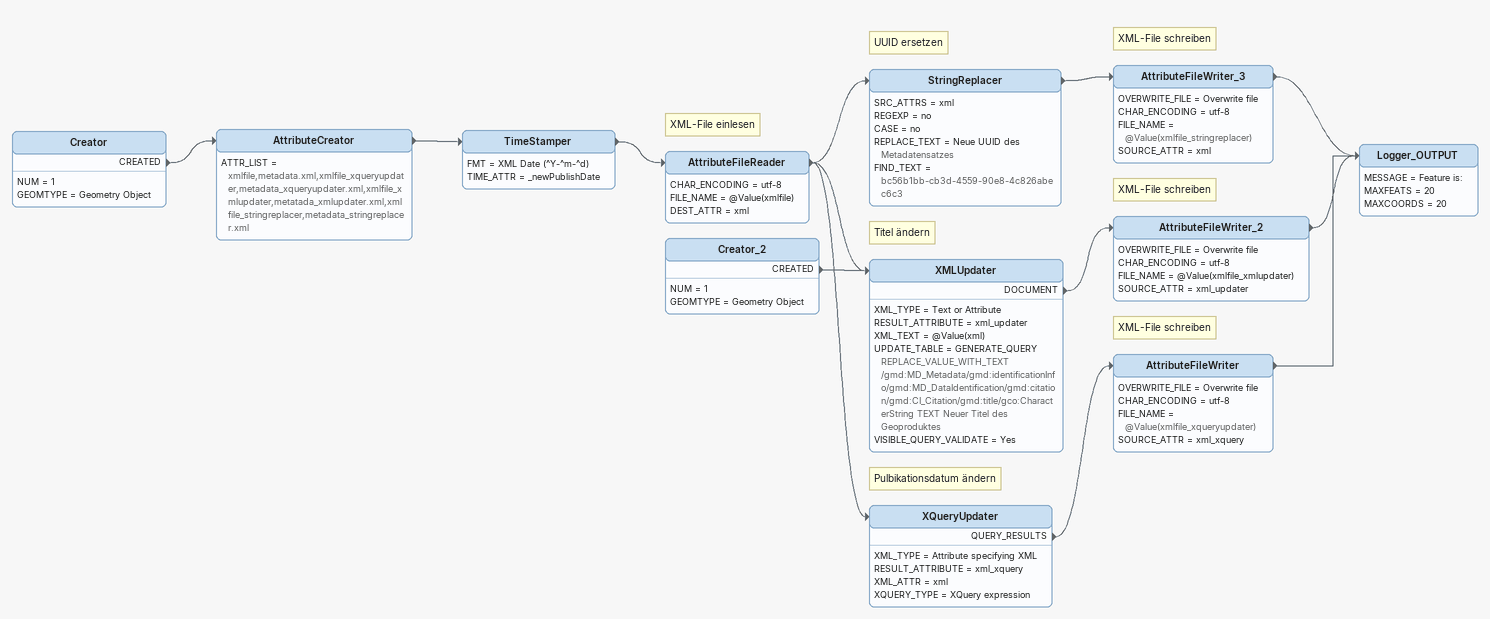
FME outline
Creator
    NUM = 1
    GEOMTYPE = Geometry Object
    CREATED -> AttributeCreator
AttributeCreator
    ATTR_LIST = xmlfile,metadata.xml,xmlfile_xqueryupdater,metadata_xqueryupdater.xml,xmlfile_xmlupdater,metatada_xmlupdater.xml,xmlfile_stringreplacer,metadata_stringreplacer.xml
    -> TimeStamper
TimeStamper
    FMT = XML Date (^Y-^m-^d)
    TIME_ATTR = _newPublishDate
    -> AttributeFileReader
Note: XML-File einlesen
AttributeFileReader
    CHAR_ENCODING = utf-8
    FILE_NAME = @Value(xmlfile)
    DEST_ATTR = xml
    -> XQueryUpdater
    -> XMLUpdater
    -> StringReplacer
Note: UUID ersetzen
StringReplacer
    SRC_ATTRS = xml
    REGEXP = no
    CASE = no
    REPLACE_TEXT = Neue UUID des Metadatensatzes
    FIND_TEXT = bc56b1bb-cb3d-4559-90e8-4c826abec6c3
    -> AttributeFileWriter_3
Note: XML-File schreiben
AttributeFileWriter_3
    OVERWRITE_FILE = Overwrite file
    CHAR_ENCODING = utf-8
    FILE_NAME = @Value(xmlfile_stringreplacer)
    SOURCE_ATTR = xml
    -> Logger_OUTPUT
Note: Pulbikationsdatum ändern
XQueryUpdater
    XML_TYPE = Attribute specifying XML
    RESULT_ATTRIBUTE = xml_xquery
    XML_ATTR = xml
    XQUERY_TYPE = XQuery expression
    QUERY_RESULTS -> AttributeFileWriter
Note: XML-File schreiben
AttributeFileWriter
    OVERWRITE_FILE = Overwrite file
    CHAR_ENCODING = utf-8
    FILE_NAME = @Value(xmlfile_xqueryupdater)
    SOURCE_ATTR = xml_xquery
    -> Logger_OUTPUT
Creator_2
    NUM = 1
    GEOMTYPE = Geometry Object
    CREATED -> XMLUpdater
Note: Titel ändern
XMLUpdater
    XML_TYPE = Text or Attribute
    RESULT_ATTRIBUTE = xml_updater
    XML_TEXT = @Value(xml)
    UPDATE_TABLE = GENERATE_QUERY REPLACE_VALUE_WITH_TEXT /gmd:MD_Metadata/gmd:identificationInfo/gmd:MD_DataIdentification/gmd:citation/gmd:CI_Citation/gmd:title/gco:CharacterString TEXT Neuer Titel des Geoproduktes
    VISIBLE_QUERY_VALIDATE = Yes
    DOCUMENT -> AttributeFileWriter_2
Note: XML-File schreiben
AttributeFileWriter_2
    OVERWRITE_FILE = Overwrite file
    CHAR_ENCODING = utf-8
    FILE_NAME = @Value(xmlfile_xmlupdater)
    SOURCE_ATTR = xml_updater
    -> Logger_OUTPUT
Logger_OUTPUT
    MESSAGE = Feature is:
    MAXFEATS = 20
    MAXCOORDS = 20
